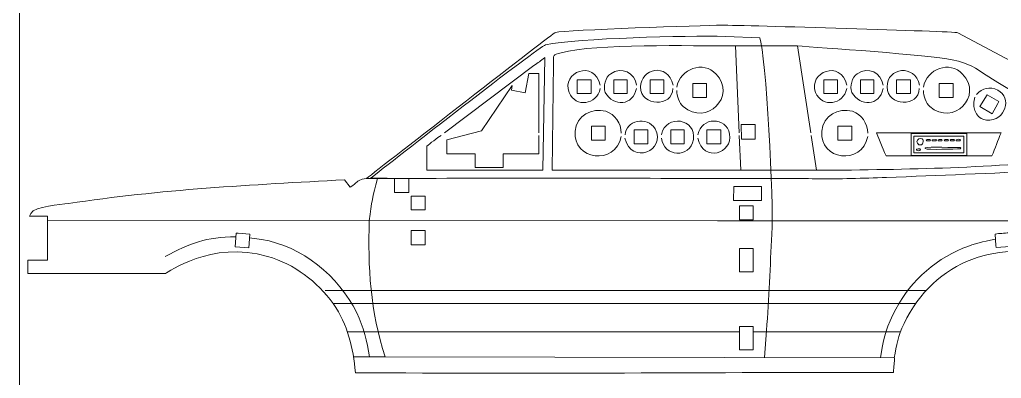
# Model space of a CAD drawing. Header units: centimetres. Extents: x -5.6 to 52.4, y -14 to 24.
# Drawn here: x -5.59 to 12.53, y 5.09 to 11.7 of the extents above; entities that cross this region are included whole.
import ezdxf

# ---------------------------------------------------------------- set-up
doc = ezdxf.new("R2010")
doc.units = ezdxf.units.CM
doc.header["$MEASUREMENT"] = 0
doc.layers.add('Camada 1', color=7, linetype='Continuous')

msp = doc.modelspace()

# ---------------------------------------------------------------- linework, layer by layer
at = {"layer": 'Camada 1', "color": 5, "lineweight": 9}
msp.add_open_spline([(52.40695, -13.99431), (52.40695, -13.99431), (-5.59305, -13.99431), (-5.59305, -13.99431), (-5.59305, -13.99431), (-5.59305, -13.99431), (52.40695, -13.9943), (52.40695, -13.9943), (52.40695, -13.9943), (52.40695, -13.9943), (52.40695, 24.00571), (52.40695, 24.00571), (52.40695, 24.00571), (52.40695, 24.00571), (-5.59305, 24.00571), (-5.59305, 24.00571), (-5.59305, 24.00571), (-5.59305, 24.00571), (-5.59305, -13.9943), (-5.59305, -13.9943)], degree=3, knots=[0, 0, 0, 0, 0.16666667, 0.16666667, 0.16666667, 0.16666667, 0.33333333, 0.33333333, 0.33333333, 0.33333333, 0.5, 0.5, 0.5, 0.5, 0.66666667, 0.66666667, 0.66666667, 0.66666667, 1, 1, 1, 1], dxfattribs=at)
at = {"layer": 'Camada 1', "color": 3, "lineweight": 9}
for points, knots in [([(9.10522, 8.76539), (8.74284, 8.7775), (8.38, 8.77166), (8.01745, 8.77166), (8.01745, 8.77166), (5.91076, 8.77166), (3.80376, 8.78278), (1.6971, 8.77166), (1.6971, 8.77166), (1.6971, 8.77166), (0.8094, 8.77166), (0.8094, 8.77166), (0.8094, 8.77166), (1.1136, 9.00608), (4.26295, 11.45886), (4.29777, 11.46607), (4.29777, 11.46607), (4.48859, 11.50559), (7.01175, 11.59733), (7.36103, 11.59736), (7.36103, 11.59736), (7.77331, 11.59739), (11.63613, 11.48357), (11.72461, 11.45982), (11.72461, 11.45982), (11.72461, 11.45982), (16.22575, 9.06547), (16.22575, 9.06547), (16.22575, 9.06547), (14.2861, 8.95698), (12.34704, 8.86014), (10.40554, 8.79042), (10.40554, 8.79042), (9.97227, 8.77618), (9.53884, 8.75814), (9.10522, 8.76539)], [0, 0, 0, 0, 0.1, 0.1, 0.1, 0.1, 0.2, 0.2, 0.2, 0.2, 0.3, 0.3, 0.3, 0.3, 0.4, 0.4, 0.4, 0.4, 0.5, 0.5, 0.5, 0.5, 0.6, 0.6, 0.6, 0.6, 0.7, 0.7, 0.7, 0.7, 0.8, 0.8, 0.8, 0.8, 1, 1, 1, 1]), ([(7.68611, 9.5656), (7.68611, 9.5656), (7.71737, 8.92169), (7.71737, 8.92169), (7.71737, 8.92169), (7.71737, 8.92169), (4.23524, 8.92169), (4.23524, 8.92169), (4.23524, 8.92169), (4.23524, 8.92169), (4.26027, 10.89092), (4.26027, 10.89092), (4.26027, 10.89092), (4.26027, 11.05701), (4.23929, 11.04811), (4.40405, 11.09097), (4.40405, 11.09097), (5.05524, 11.26037), (6.75423, 11.216), (7.61733, 11.216), (7.61733, 11.216), (7.61733, 11.216), (7.68611, 9.61562), (7.68611, 9.61562)], [0, 0, 0, 0, 0.14285714, 0.14285714, 0.14285714, 0.14285714, 0.28571429, 0.28571429, 0.28571429, 0.28571429, 0.42857143, 0.42857143, 0.42857143, 0.42857143, 0.57142857, 0.57142857, 0.57142857, 0.57142857, 0.71428571, 0.71428571, 0.71428571, 0.71428571, 1, 1, 1, 1]), ([(9.01143, 9.61562), (9.01143, 9.61562), (8.76137, 11.216), (8.76137, 11.216), (8.76137, 11.216), (9.1473, 11.18507), (11.2027, 11.05122), (11.61834, 10.9597), (11.61834, 10.9597), (11.96152, 10.88413), (12.01227, 10.82451), (12.29351, 10.64713), (12.29351, 10.64713), (12.60442, 10.45431), (14.19355, 9.49385), (14.23148, 9.44681), (14.23148, 9.44681), (14.29178, 9.37202), (14.27637, 9.16276), (14.05647, 9.14048), (14.05647, 9.14048), (12.32509, 8.96503), (10.85805, 8.93377), (9.11771, 8.92169), (9.11771, 8.92169), (9.11771, 8.92169), (9.01771, 9.5656), (9.01771, 9.5656)], [0, 0, 0, 0, 0.125, 0.125, 0.125, 0.125, 0.25, 0.25, 0.25, 0.25, 0.375, 0.375, 0.375, 0.375, 0.5, 0.5, 0.5, 0.5, 0.625, 0.625, 0.625, 0.625, 0.75, 0.75, 0.75, 0.75, 1, 1, 1, 1]), ([(2.24724, 9.61562), (2.24724, 9.61562), (3.89766, 10.85342), (3.89766, 10.85342), (3.89766, 10.85342), (3.98239, 10.91518), (4.01749, 10.93324), (4.09772, 11.00348), (4.09772, 11.00348), (4.09772, 11.00348), (4.06646, 8.92169), (4.06646, 8.92169), (4.06646, 8.92169), (4.06646, 8.92169), (1.92218, 8.92169), (1.92218, 8.92169), (1.92218, 8.92169), (1.92218, 8.92169), (1.92218, 9.36556), (1.92218, 9.36556), (1.92218, 9.36556), (1.96869, 9.41207), (2.12897, 9.52533), (2.18475, 9.5656)], [0, 0, 0, 0, 0.14285714, 0.14285714, 0.14285714, 0.14285714, 0.28571429, 0.28571429, 0.28571429, 0.28571429, 0.42857143, 0.42857143, 0.42857143, 0.42857143, 0.57142857, 0.57142857, 0.57142857, 0.57142857, 0.71428571, 0.71428571, 0.71428571, 0.71428571, 1, 1, 1, 1]), ([(0.19673, 6.46483), (0.46484, 6.06288), (0.56243, 5.65672), (0.60309, 5.1895), (0.60309, 5.1895), (3.91424, 5.16435), (7.22561, 5.19577), (10.53683, 5.19577), (10.53683, 5.19577), (10.53683, 5.31253), (10.55559, 5.37523), (10.55559, 5.46458), (10.55559, 5.46458), (10.55559, 5.46458), (10.54934, 5.46458), (10.54934, 5.46458), (10.54934, 5.46458), (10.59478, 5.70692), (10.61756, 5.85851), (10.73063, 6.09598), (10.73063, 6.09598), (11.28362, 7.25737), (12.53237, 7.70874), (13.68761, 7.24002), (13.68761, 7.24002), (14.00124, 7.11277), (14.35021, 6.7837), (14.35028, 6.78367), (14.35028, 6.78367), (14.35028, 6.78367), (16.40704, 6.78367), (16.40704, 6.78367), (16.40704, 6.78367), (16.40704, 6.78367), (16.40704, 7.25877), (16.40704, 7.25877), (16.40704, 7.25877), (16.19032, 7.25877), (15.97361, 7.25877), (15.75689, 7.25877), (15.75689, 7.25877), (15.75689, 7.25877), (15.75689, 8.0152), (15.75689, 8.0152), (15.75689, 8.0152), (15.75689, 8.0152), (16.41331, 8.02147), (16.41331, 8.02147), (16.41331, 8.02147), (16.4115, 8.22847), (16.42616, 8.89386), (16.4008, 9.07174), (16.4008, 9.07174), (16.4008, 9.07174), (15.90067, 9.05296), (15.90067, 9.05296)], [0, 0, 0, 0, 0.06666667, 0.06666667, 0.06666667, 0.06666667, 0.13333333, 0.13333333, 0.13333333, 0.13333333, 0.2, 0.2, 0.2, 0.2, 0.26666667, 0.26666667, 0.26666667, 0.26666667, 0.33333333, 0.33333333, 0.33333333, 0.33333333, 0.4, 0.4, 0.4, 0.4, 0.46666667, 0.46666667, 0.46666667, 0.46666667, 0.53333333, 0.53333333, 0.53333333, 0.53333333, 0.6, 0.6, 0.6, 0.6, 0.66666667, 0.66666667, 0.66666667, 0.66666667, 0.73333333, 0.73333333, 0.73333333, 0.73333333, 0.8, 0.8, 0.8, 0.8, 0.86666667, 0.86666667, 0.86666667, 0.86666667, 1, 1, 1, 1]), ([(1.59083, 8.77166), (1.59083, 8.77166), (1.59083, 8.51533), (1.59083, 8.51533), (1.59083, 8.51533), (1.59083, 8.51533), (1.32828, 8.51533), (1.32828, 8.51533), (1.32828, 8.51533), (1.32828, 8.51533), (1.32828, 8.77166), (1.32828, 8.77166), (1.32828, 8.77166), (1.21368, 8.77166), (0.78414, 8.80523), (0.67186, 8.73415), (0.67186, 8.73415), (0.60575, 8.6923), (0.59805, 8.66235), (0.50932, 8.60912), (0.50932, 8.60912), (0.50932, 8.60912), (0.40304, 8.74664), (0.40304, 8.74664), (0.40304, 8.74664), (-1.29827, 8.65423), (-3.00694, 8.56859), (-4.69198, 8.30904), (-4.69198, 8.30904), (-4.83059, 8.28769), (-5.31138, 8.26147), (-5.38591, 8.12775), (-5.38591, 8.12775), (-5.38591, 8.12775), (-5.4109, 8.07773), (-5.4109, 8.07773), (-5.4109, 8.07773), (-5.4109, 8.07773), (-5.07959, 8.07773), (-5.07959, 8.07773), (-5.07959, 8.07773), (-5.07959, 8.07773), (-5.07959, 7.26501), (-5.07959, 7.26501), (-5.07959, 7.26501), (-5.07959, 7.26501), (-5.44217, 7.26501), (-5.44217, 7.26501), (-5.44217, 7.26501), (-5.44217, 7.26501), (-5.44217, 7.02122), (-5.44217, 7.02122), (-5.44217, 7.02122), (-5.44217, 7.02122), (-2.89779, 7.02122), (-2.89779, 7.02122), (-2.89779, 7.02122), (-2.86342, 7.02593), (-2.06311, 7.6387), (-1.01605, 7.33379), (-1.01605, 7.33379), (-0.52674, 7.1913), (-0.10244, 6.87092), (0.19673, 6.46483), (0.19673, 6.46483), (0.19673, 6.46483), (10.93693, 6.46483), (10.93693, 6.46483)], [0, 0, 0, 0, 0.05555556, 0.05555556, 0.05555556, 0.05555556, 0.11111111, 0.11111111, 0.11111111, 0.11111111, 0.16666667, 0.16666667, 0.16666667, 0.16666667, 0.22222222, 0.22222222, 0.22222222, 0.22222222, 0.27777778, 0.27777778, 0.27777778, 0.27777778, 0.33333333, 0.33333333, 0.33333333, 0.33333333, 0.38888889, 0.38888889, 0.38888889, 0.38888889, 0.44444444, 0.44444444, 0.44444444, 0.44444444, 0.5, 0.5, 0.5, 0.5, 0.55555556, 0.55555556, 0.55555556, 0.55555556, 0.61111111, 0.61111111, 0.61111111, 0.61111111, 0.66666667, 0.66666667, 0.66666667, 0.66666667, 0.72222222, 0.72222222, 0.72222222, 0.72222222, 0.77777778, 0.77777778, 0.77777778, 0.77777778, 0.83333333, 0.83333333, 0.83333333, 0.83333333, 0.88888889, 0.88888889, 0.88888889, 0.88888889, 1, 1, 1, 1]), ([(15.75688, 7.9777), (12.93424, 7.99746), (10.10916, 7.98552), (7.28602, 7.99021), (7.28602, 7.99021), (7.28602, 7.99021), (-5.07958, 7.99646), (-5.07958, 7.99646)], [0, 0, 0, 0, 0.33333333, 0.33333333, 0.33333333, 0.33333333, 1, 1, 1, 1])]:
    msp.add_open_spline(points, degree=3, knots=knots, dxfattribs=at)
at = {"layer": 'Camada 1', "color": 1, "lineweight": 9}
for points, knots in [([(0.87818, 8.77166), (1.25133, 9.0626), (4.00251, 11.21012), (4.11022, 11.23475), (4.11022, 11.23475), (4.72918, 11.36115), (6.70078, 11.40559), (7.43605, 11.39104), (7.43605, 11.39104), (7.43605, 11.39104), (8.06747, 11.36604), (8.06747, 11.36604), (8.06747, 11.36604), (8.18088, 11.08205), (8.32687, 8.32218), (8.29251, 7.74639), (8.29251, 7.74639), (8.25704, 7.15199), (8.23813, 6.55837), (8.1925, 5.96471), (8.1925, 5.96471), (8.1925, 5.96471), (8.15499, 5.47082), (8.15499, 5.47082)], [0, 0, 0, 0, 0.14285714, 0.14285714, 0.14285714, 0.14285714, 0.28571429, 0.28571429, 0.28571429, 0.28571429, 0.42857143, 0.42857143, 0.42857143, 0.42857143, 0.57142857, 0.57142857, 0.57142857, 0.57142857, 0.71428571, 0.71428571, 0.71428571, 0.71428571, 1, 1, 1, 1]), ([(10.86191, 9.25927), (10.86191, 9.25927), (10.86191, 9.19674), (10.86191, 9.19674), (10.86191, 9.19674), (10.86191, 9.19674), (11.88716, 9.19674), (11.88716, 9.19674), (11.88716, 9.19674), (11.88716, 9.19674), (11.88716, 9.6031), (11.88716, 9.6031), (11.88716, 9.6031), (11.88716, 9.6031), (10.86191, 9.6031), (10.86191, 9.6031), (10.86191, 9.6031), (10.86191, 9.6031), (10.86191, 9.25927), (10.86191, 9.25927)], [0, 0, 0, 0, 0.16666667, 0.16666667, 0.16666667, 0.16666667, 0.33333333, 0.33333333, 0.33333333, 0.33333333, 0.5, 0.5, 0.5, 0.5, 0.66666667, 0.66666667, 0.66666667, 0.66666667, 1, 1, 1, 1]), ([(10.91193, 9.29054), (10.91193, 9.29054), (10.91193, 9.24677), (10.91193, 9.24677), (10.91193, 9.24677), (10.91193, 9.24677), (11.83717, 9.24677), (11.83717, 9.24677), (11.83717, 9.24677), (11.83717, 9.24677), (11.83717, 9.55309), (11.83717, 9.55309), (11.83717, 9.55309), (11.83717, 9.55309), (10.91193, 9.55309), (10.91193, 9.55309), (10.91193, 9.55309), (10.91193, 9.55309), (10.91193, 9.29054), (10.91193, 9.29054)], [0, 0, 0, 0, 0.16666667, 0.16666667, 0.16666667, 0.16666667, 0.33333333, 0.33333333, 0.33333333, 0.33333333, 0.5, 0.5, 0.5, 0.5, 0.66666667, 0.66666667, 0.66666667, 0.66666667, 1, 1, 1, 1]), ([(11.00569, 9.5031), (11.11636, 9.53075), (11.09357, 9.43595), (11.05572, 9.39055), (11.05572, 9.39055), (11.05572, 9.39055), (11.00569, 9.39055), (11.00569, 9.39055), (11.00569, 9.39055), (10.96485, 9.43139), (10.94928, 9.46544), (11.00569, 9.5031)], [0, 0, 0, 0, 0.25, 0.25, 0.25, 0.25, 0.5, 0.5, 0.5, 0.5, 1, 1, 1, 1]), ([(11.14324, 9.48435), (11.15637, 9.49746), (11.19379, 9.49058), (11.212, 9.49058), (11.212, 9.49058), (11.212, 9.49058), (11.21825, 9.47808), (11.21825, 9.47808), (11.21825, 9.47808), (11.21825, 9.47808), (11.212, 9.4656), (11.212, 9.4656), (11.212, 9.4656), (11.212, 9.4656), (11.14324, 9.4656), (11.14324, 9.4656), (11.14324, 9.4656), (11.14324, 9.4656), (11.13697, 9.47808), (11.13697, 9.47808), (11.13697, 9.47808), (11.13697, 9.47808), (11.14324, 9.48435), (11.14324, 9.48435)], [0, 0, 0, 0, 0.14285714, 0.14285714, 0.14285714, 0.14285714, 0.28571429, 0.28571429, 0.28571429, 0.28571429, 0.42857143, 0.42857143, 0.42857143, 0.42857143, 0.57142857, 0.57142857, 0.57142857, 0.57142857, 0.71428571, 0.71428571, 0.71428571, 0.71428571, 1, 1, 1, 1]), ([(11.24951, 9.48435), (11.24951, 9.48435), (11.31829, 9.49058), (11.31829, 9.49058), (11.31829, 9.49058), (11.31829, 9.49058), (11.33077, 9.47808), (11.33077, 9.47808), (11.33077, 9.47808), (11.33077, 9.47808), (11.31829, 9.4656), (11.31829, 9.4656), (11.31829, 9.4656), (11.31829, 9.4656), (11.24951, 9.4656), (11.24951, 9.4656), (11.24951, 9.4656), (11.24951, 9.4656), (11.24951, 9.48435), (11.24951, 9.48435)], [0, 0, 0, 0, 0.16666667, 0.16666667, 0.16666667, 0.16666667, 0.33333333, 0.33333333, 0.33333333, 0.33333333, 0.5, 0.5, 0.5, 0.5, 0.66666667, 0.66666667, 0.66666667, 0.66666667, 1, 1, 1, 1]), ([(11.36203, 9.48435), (11.38199, 9.49428), (11.40118, 9.49058), (11.43081, 9.49058), (11.43081, 9.49058), (11.43081, 9.49058), (11.43704, 9.47808), (11.43704, 9.47808), (11.43704, 9.47808), (11.43704, 9.47808), (11.43081, 9.4656), (11.43081, 9.4656), (11.43081, 9.4656), (11.43081, 9.4656), (11.36203, 9.4656), (11.36203, 9.4656), (11.36203, 9.4656), (11.36203, 9.4656), (11.36203, 9.48435), (11.36203, 9.48435)], [0, 0, 0, 0, 0.16666667, 0.16666667, 0.16666667, 0.16666667, 0.33333333, 0.33333333, 0.33333333, 0.33333333, 0.5, 0.5, 0.5, 0.5, 0.66666667, 0.66666667, 0.66666667, 0.66666667, 1, 1, 1, 1]), ([(11.47455, 9.48435), (11.48812, 9.49783), (11.52437, 9.49058), (11.54333, 9.49058), (11.54333, 9.49058), (11.54333, 9.49058), (11.54956, 9.47808), (11.54956, 9.47808), (11.54956, 9.47808), (11.54956, 9.47808), (11.54333, 9.4656), (11.54333, 9.4656), (11.54333, 9.4656), (11.54333, 9.4656), (11.47455, 9.4656), (11.47455, 9.4656), (11.47455, 9.4656), (11.47455, 9.4656), (11.46831, 9.47808), (11.46831, 9.47808), (11.46831, 9.47808), (11.46831, 9.47808), (11.47455, 9.48435), (11.47455, 9.48435)], [0, 0, 0, 0, 0.14285714, 0.14285714, 0.14285714, 0.14285714, 0.28571429, 0.28571429, 0.28571429, 0.28571429, 0.42857143, 0.42857143, 0.42857143, 0.42857143, 0.57142857, 0.57142857, 0.57142857, 0.57142857, 0.71428571, 0.71428571, 0.71428571, 0.71428571, 1, 1, 1, 1]), ([(11.58711, 9.48435), (11.58711, 9.48435), (11.59334, 9.49058), (11.59334, 9.49058), (11.59334, 9.49058), (11.65235, 9.49058), (11.64401, 9.49616), (11.66212, 9.47808), (11.66212, 9.47808), (11.64291, 9.45893), (11.64282, 9.4656), (11.58711, 9.4656), (11.58711, 9.4656), (11.58711, 9.4656), (11.58083, 9.47808), (11.58083, 9.47808), (11.58083, 9.47808), (11.58083, 9.47808), (11.58711, 9.48435), (11.58711, 9.48435)], [0, 0, 0, 0, 0.16666667, 0.16666667, 0.16666667, 0.16666667, 0.33333333, 0.33333333, 0.33333333, 0.33333333, 0.5, 0.5, 0.5, 0.5, 0.66666667, 0.66666667, 0.66666667, 0.66666667, 1, 1, 1, 1]), ([(11.69335, 9.48435), (11.72919, 9.50219), (11.76083, 9.49186), (11.77464, 9.47808), (11.77464, 9.47808), (11.75496, 9.45846), (11.75099, 9.4656), (11.69335, 9.4656), (11.69335, 9.4656), (11.69335, 9.4656), (11.69335, 9.48435), (11.69335, 9.48435)], [0, 0, 0, 0, 0.25, 0.25, 0.25, 0.25, 0.5, 0.5, 0.5, 0.5, 1, 1, 1, 1]), ([(10.96195, 9.3093), (10.98185, 9.31923), (11.0011, 9.31553), (11.03069, 9.31553), (11.03069, 9.31553), (11.03069, 9.31553), (11.03696, 9.30303), (11.03696, 9.30303), (11.03696, 9.30303), (11.01968, 9.26861), (10.9861, 9.29054), (10.96195, 9.29054), (10.96195, 9.29054), (10.96195, 9.29054), (10.96195, 9.3093), (10.96195, 9.3093)], [0, 0, 0, 0, 0.2, 0.2, 0.2, 0.2, 0.4, 0.4, 0.4, 0.4, 0.6, 0.6, 0.6, 0.6, 1, 1, 1, 1]), ([(11.11821, 9.33429), (11.16792, 9.35919), (11.68597, 9.34056), (11.76839, 9.34056), (11.76839, 9.34056), (11.76839, 9.34056), (11.78087, 9.32805), (11.78087, 9.32805), (11.78087, 9.32805), (11.78087, 9.32805), (11.76839, 9.31553), (11.76839, 9.31553), (11.76839, 9.31553), (11.6725, 9.31553), (11.16962, 9.29611), (11.11821, 9.32178), (11.11821, 9.32178), (11.11821, 9.32178), (11.11821, 9.33429), (11.11821, 9.33429)], [0, 0, 0, 0, 0.16666667, 0.16666667, 0.16666667, 0.16666667, 0.33333333, 0.33333333, 0.33333333, 0.33333333, 0.5, 0.5, 0.5, 0.5, 0.66666667, 0.66666667, 0.66666667, 0.66666667, 1, 1, 1, 1]), ([(1.00945, 8.77166), (0.91975, 8.42413), (0.90401, 8.34694), (0.85939, 7.99021), (0.85939, 7.99021), (0.85939, 7.99021), (0.85939, 7.99646), (0.85939, 7.99646), (0.85939, 7.99646), (0.83291, 7.1478), (0.87748, 6.31058), (1.15323, 5.48334), (1.15323, 5.48334), (1.15323, 5.48334), (10.55559, 5.46458), (10.55559, 5.46458)], [0, 0, 0, 0, 0.2, 0.2, 0.2, 0.2, 0.4, 0.4, 0.4, 0.4, 0.6, 0.6, 0.6, 0.6, 1, 1, 1, 1]), ([(0.86566, 5.48334), (0.81736, 5.75704), (0.75747, 6.0371), (0.62811, 6.29603), (0.62811, 6.29603), (0.29205, 6.96871), (-0.37458, 7.52394), (-1.1286, 7.64638), (-1.1286, 7.64638), (-1.1286, 7.64638), (-1.3474, 7.67765), (-1.3474, 7.67765)], [0, 0, 0, 0, 0.25, 0.25, 0.25, 0.25, 0.5, 0.5, 0.5, 0.5, 1, 1, 1, 1]), ([(10.29302, 5.46458), (10.35102, 5.79335), (10.37429, 5.94804), (10.52432, 6.25852), (10.52432, 6.25852), (10.78829, 6.8048), (11.25594, 7.2589), (11.81838, 7.48384), (11.81838, 7.48384), (12.07623, 7.58696), (12.15315, 7.59633), (12.41855, 7.65262)], [0, 0, 0, 0, 0.25, 0.25, 0.25, 0.25, 0.5, 0.5, 0.5, 0.5, 1, 1, 1, 1])]:
    msp.add_open_spline(points, degree=3, knots=knots, dxfattribs=at)
for points in [[(7.61733, 11.216), (7.61733, 11.216), (8.76137, 11.216), (8.76137, 11.216)], [(7.71737, 8.92169), (7.71737, 8.92169), (9.11771, 8.92169), (9.11771, 8.92169)], [(-1.6037, 7.6964), (-2.14715, 7.6964), (-2.45638, 7.57192), (-2.90404, 7.33378)], [(0.0467, 6.70239), (3.74555, 6.70239), (7.44439, 6.70239), (11.14324, 6.70239)], [(0.4593, 5.94596), (2.87032, 5.94596), (5.28135, 5.94596), (7.69237, 5.94596)], [(7.94868, 5.94596), (7.94868, 5.94596), (10.66186, 5.94596), (10.66186, 5.94596)], [(1.15323, 5.48334), (1.15323, 5.48334), (0.57809, 5.48334), (0.57809, 5.48334)]]:
    msp.add_open_spline(points, degree=3, dxfattribs=at)
at = {"layer": 'Camada 1', "color": 2, "lineweight": 9}
for points, knots in [([(5.12297, 10.42831), (5.06334, 10.12966), (4.66483, 10.06839), (4.54784, 10.35956), (4.54784, 10.35956), (4.40004, 10.72739), (5.01448, 10.97883), (5.12297, 10.49083)], [0, 0, 0, 0, 0.33333333, 0.33333333, 0.33333333, 0.33333333, 1, 1, 1, 1]), ([(6.46081, 10.42831), (6.46081, 10.08408), (5.86946, 10.08916), (5.86692, 10.45957), (5.86692, 10.45957), (5.86466, 10.78949), (6.37011, 10.92642), (6.46706, 10.49083)], [0, 0, 0, 0, 0.33333333, 0.33333333, 0.33333333, 0.33333333, 1, 1, 1, 1]), ([(6.53582, 10.45332), (6.59917, 10.80148), (7.02636, 10.94582), (7.26102, 10.69712), (7.26102, 10.69712), (7.64633, 10.28876), (7.09047, 9.72837), (6.65462, 10.09699), (6.65462, 10.09699), (6.58483, 10.16177), (6.53582, 10.29474), (6.53582, 10.39081)], [0, 0, 0, 0, 0.25, 0.25, 0.25, 0.25, 0.5, 0.5, 0.5, 0.5, 1, 1, 1, 1]), ([(9.67412, 10.42831), (9.61425, 10.12986), (9.21601, 10.06822), (9.09895, 10.35956), (9.09895, 10.35956), (8.95122, 10.72724), (9.56552, 10.9792), (9.67412, 10.49083)], [0, 0, 0, 0, 0.33333333, 0.33333333, 0.33333333, 0.33333333, 1, 1, 1, 1]), ([(11.01194, 10.42831), (11.01194, 10.08405), (10.42059, 10.08921), (10.41804, 10.45957), (10.41804, 10.45957), (10.41555, 10.82046), (10.92898, 10.89185), (11.01821, 10.49083)], [0, 0, 0, 0, 0.33333333, 0.33333333, 0.33333333, 0.33333333, 1, 1, 1, 1]), ([(11.08698, 10.45332), (11.15015, 10.80134), (11.57739, 10.94584), (11.81215, 10.69712), (11.81215, 10.69712), (12.19746, 10.28891), (11.64177, 9.72836), (11.20574, 10.09699), (11.20574, 10.09699), (11.13599, 10.1617), (11.08698, 10.29477), (11.08698, 10.39081)], [0, 0, 0, 0, 0.25, 0.25, 0.25, 0.25, 0.5, 0.5, 0.5, 0.5, 1, 1, 1, 1]), ([(3.99145, 9.5656), (3.99145, 9.5656), (3.99145, 9.22801), (3.99145, 9.22801), (3.99145, 9.22801), (3.77056, 9.22801), (3.54968, 9.22801), (3.32879, 9.22801), (3.32879, 9.22801), (3.32879, 9.22801), (3.32879, 8.9717), (3.32879, 8.9717), (3.32879, 8.9717), (3.32879, 8.9717), (2.81615, 8.9717), (2.81615, 8.9717), (2.81615, 8.9717), (2.81615, 8.9717), (2.81615, 9.22801), (2.81615, 9.22801), (2.81615, 9.22801), (2.64111, 9.22801), (2.46606, 9.22801), (2.29102, 9.22801), (2.29102, 9.22801), (2.29102, 9.22801), (2.29102, 9.48435), (2.29102, 9.48435), (2.29102, 9.48435), (2.29102, 9.48435), (2.92867, 9.64688), (2.92867, 9.64688), (2.92867, 9.64688), (2.92867, 9.64688), (3.49757, 10.4846), (3.49757, 10.4846), (3.49757, 10.4846), (3.49757, 10.4846), (3.48505, 10.39706), (3.48505, 10.39706), (3.48505, 10.39706), (3.48505, 10.39706), (3.73511, 10.3533), (3.73511, 10.3533), (3.73511, 10.3533), (3.73511, 10.3533), (3.80389, 10.70964), (3.80389, 10.70964), (3.80389, 10.70964), (3.80389, 10.70964), (3.99145, 10.70964), (3.99145, 10.70964), (3.99145, 10.70964), (3.99145, 10.70964), (3.99145, 9.61562), (3.99145, 9.61562)], [0, 0, 0, 0, 0.06666667, 0.06666667, 0.06666667, 0.06666667, 0.13333333, 0.13333333, 0.13333333, 0.13333333, 0.2, 0.2, 0.2, 0.2, 0.26666667, 0.26666667, 0.26666667, 0.26666667, 0.33333333, 0.33333333, 0.33333333, 0.33333333, 0.4, 0.4, 0.4, 0.4, 0.46666667, 0.46666667, 0.46666667, 0.46666667, 0.53333333, 0.53333333, 0.53333333, 0.53333333, 0.6, 0.6, 0.6, 0.6, 0.66666667, 0.66666667, 0.66666667, 0.66666667, 0.73333333, 0.73333333, 0.73333333, 0.73333333, 0.8, 0.8, 0.8, 0.8, 0.86666667, 0.86666667, 0.86666667, 0.86666667, 1, 1, 1, 1]), ([(5.79188, 10.42831), (5.72872, 10.11196), (5.37049, 10.08377), (5.21674, 10.35956), (5.21674, 10.35956), (5.17178, 10.47145), (5.21801, 10.63481), (5.31677, 10.70339), (5.31677, 10.70339), (5.51649, 10.84209), (5.76639, 10.72066), (5.79188, 10.49083)], [0, 0, 0, 0, 0.25, 0.25, 0.25, 0.25, 0.5, 0.5, 0.5, 0.5, 1, 1, 1, 1]), ([(10.34303, 10.42831), (10.27742, 10.10031), (9.91779, 10.09067), (9.76789, 10.35956), (9.76789, 10.35956), (9.72294, 10.47144), (9.76913, 10.63483), (9.8679, 10.70339), (9.8679, 10.70339), (10.06764, 10.84204), (10.3175, 10.72068), (10.34303, 10.49083)], [0, 0, 0, 0, 0.25, 0.25, 0.25, 0.25, 0.5, 0.5, 0.5, 0.5, 1, 1, 1, 1]), ([(12.06845, 10.32203), (12.1824, 10.436), (12.30265, 10.47701), (12.46233, 10.39706), (12.46233, 10.39706), (12.71794, 10.26907), (12.62514, 9.82952), (12.24977, 9.84692), (12.24977, 9.84692), (12.12748, 9.85259), (11.95149, 10.01468), (12.03721, 10.27204)], [0, 0, 0, 0, 0.25, 0.25, 0.25, 0.25, 0.5, 0.5, 0.5, 0.5, 1, 1, 1, 1]), ([(5.51058, 9.54684), (5.40118, 9.00039), (4.6127, 9.11169), (4.66036, 9.64061), (4.66036, 9.64061), (4.68682, 9.93423), (4.96761, 10.08246), (5.22925, 10.00947), (5.22925, 10.00947), (5.39064, 9.95499), (5.51058, 9.78729), (5.51058, 9.60938)], [0, 0, 0, 0, 0.25, 0.25, 0.25, 0.25, 0.5, 0.5, 0.5, 0.5, 1, 1, 1, 1]), ([(6.2545, 9.57812), (6.33419, 9.97555), (6.90773, 9.86912), (6.84215, 9.49058), (6.84215, 9.49058), (6.78098, 9.13747), (6.29358, 9.1649), (6.2545, 9.51558)], [0, 0, 0, 0, 0.33333333, 0.33333333, 0.33333333, 0.33333333, 1, 1, 1, 1]), ([(10.06171, 9.54684), (9.95256, 9.0005), (9.1639, 9.11158), (9.21151, 9.64061), (9.21151, 9.64061), (9.23793, 9.93423), (9.51875, 10.08244), (9.78037, 10.00947), (9.78037, 10.00947), (9.94181, 9.95499), (10.06171, 9.78729), (10.06171, 9.60938)], [0, 0, 0, 0, 0.25, 0.25, 0.25, 0.25, 0.5, 0.5, 0.5, 0.5, 1, 1, 1, 1]), ([(5.58559, 9.57812), (5.58559, 9.82789), (5.99185, 9.94003), (6.13573, 9.68439), (6.13573, 9.68439), (6.35489, 9.29498), (5.69291, 9.00514), (5.57932, 9.51558)], [0, 0, 0, 0, 0.33333333, 0.33333333, 0.33333333, 0.33333333, 1, 1, 1, 1]), ([(6.92343, 9.57812), (6.98993, 9.91136), (7.45116, 9.91152), (7.51108, 9.59062), (7.51108, 9.59062), (7.57705, 9.23734), (7.0268, 9.04994), (6.92343, 9.51558)], [0, 0, 0, 0, 0.33333333, 0.33333333, 0.33333333, 0.33333333, 1, 1, 1, 1]), ([(10.36803, 9.25304), (10.36803, 9.25304), (10.39929, 9.19051), (10.39929, 9.19051), (10.39929, 9.19051), (11.04945, 9.19051), (11.69961, 9.19051), (12.34977, 9.19051), (12.34977, 9.19051), (12.41587, 9.32269), (12.46026, 9.47356), (12.52482, 9.61562), (12.52482, 9.61562), (12.52482, 9.61562), (10.22424, 9.61562), (10.22424, 9.61562), (10.22424, 9.61562), (10.22424, 9.61562), (10.36803, 9.25304), (10.36803, 9.25304)], [0, 0, 0, 0, 0.16666667, 0.16666667, 0.16666667, 0.16666667, 0.33333333, 0.33333333, 0.33333333, 0.33333333, 0.5, 0.5, 0.5, 0.5, 0.66666667, 0.66666667, 0.66666667, 0.66666667, 1, 1, 1, 1])]:
    msp.add_open_spline(points, degree=3, knots=knots, dxfattribs=at)
at = {"layer": 'Camada 1', "lineweight": 9}
for points, knots in [([(4.69787, 10.37831), (4.69787, 10.37831), (4.69787, 10.34078), (4.69787, 10.34078), (4.69787, 10.34078), (4.69787, 10.34078), (4.95419, 10.34078), (4.95419, 10.34078), (4.95419, 10.34078), (4.95419, 10.34078), (4.95419, 10.59085), (4.95419, 10.59085), (4.95419, 10.59085), (4.95419, 10.59085), (4.69787, 10.59085), (4.69787, 10.59085), (4.69787, 10.59085), (4.69787, 10.59085), (4.69787, 10.37831), (4.69787, 10.37831)], [0, 0, 0, 0, 0.16666667, 0.16666667, 0.16666667, 0.16666667, 0.33333333, 0.33333333, 0.33333333, 0.33333333, 0.5, 0.5, 0.5, 0.5, 0.66666667, 0.66666667, 0.66666667, 0.66666667, 1, 1, 1, 1]), ([(5.37303, 10.37831), (5.37303, 10.37831), (5.37303, 10.34078), (5.37303, 10.34078), (5.37303, 10.34078), (5.37303, 10.34078), (5.6231, 10.34078), (5.6231, 10.34078), (5.6231, 10.34078), (5.6231, 10.34078), (5.6231, 10.59085), (5.6231, 10.59085), (5.6231, 10.59085), (5.6231, 10.59085), (5.37303, 10.59085), (5.37303, 10.59085), (5.37303, 10.59085), (5.37303, 10.59085), (5.37303, 10.37831), (5.37303, 10.37831)], [0, 0, 0, 0, 0.16666667, 0.16666667, 0.16666667, 0.16666667, 0.33333333, 0.33333333, 0.33333333, 0.33333333, 0.5, 0.5, 0.5, 0.5, 0.66666667, 0.66666667, 0.66666667, 0.66666667, 1, 1, 1, 1]), ([(6.04194, 10.37831), (6.04194, 10.37831), (6.04194, 10.34078), (6.04194, 10.34078), (6.04194, 10.34078), (6.12739, 10.34078), (6.21283, 10.34078), (6.29828, 10.34078), (6.29828, 10.34078), (6.29828, 10.34078), (6.29828, 10.59085), (6.29828, 10.59085), (6.29828, 10.59085), (6.29828, 10.59085), (6.04194, 10.59085), (6.04194, 10.59085), (6.04194, 10.59085), (6.04194, 10.59085), (6.04194, 10.37831), (6.04194, 10.37831)], [0, 0, 0, 0, 0.16666667, 0.16666667, 0.16666667, 0.16666667, 0.33333333, 0.33333333, 0.33333333, 0.33333333, 0.5, 0.5, 0.5, 0.5, 0.66666667, 0.66666667, 0.66666667, 0.66666667, 1, 1, 1, 1]), ([(7.04846, 10.26577), (7.04846, 10.26577), (7.08597, 10.26577), (7.08597, 10.26577), (7.08597, 10.26577), (7.08597, 10.26577), (7.08597, 10.5221), (7.08597, 10.5221), (7.08597, 10.5221), (7.00053, 10.5221), (6.91508, 10.5221), (6.82964, 10.5221), (6.82964, 10.5221), (6.82964, 10.5221), (6.82964, 10.26577), (6.82964, 10.26577), (6.82964, 10.26577), (6.82964, 10.26577), (7.04846, 10.26577), (7.04846, 10.26577)], [0, 0, 0, 0, 0.16666667, 0.16666667, 0.16666667, 0.16666667, 0.33333333, 0.33333333, 0.33333333, 0.33333333, 0.5, 0.5, 0.5, 0.5, 0.66666667, 0.66666667, 0.66666667, 0.66666667, 1, 1, 1, 1]), ([(9.24902, 10.37831), (9.24902, 10.37831), (9.24902, 10.34078), (9.24902, 10.34078), (9.24902, 10.34078), (9.24902, 10.34078), (9.50532, 10.34078), (9.50532, 10.34078), (9.50532, 10.34078), (9.50532, 10.34078), (9.50532, 10.59085), (9.50532, 10.59085), (9.50532, 10.59085), (9.41989, 10.59085), (9.33445, 10.59085), (9.24902, 10.59085), (9.24902, 10.59085), (9.24902, 10.59085), (9.24902, 10.37831), (9.24902, 10.37831)], [0, 0, 0, 0, 0.16666667, 0.16666667, 0.16666667, 0.16666667, 0.33333333, 0.33333333, 0.33333333, 0.33333333, 0.5, 0.5, 0.5, 0.5, 0.66666667, 0.66666667, 0.66666667, 0.66666667, 1, 1, 1, 1]), ([(9.92418, 10.37831), (9.92418, 10.37831), (9.92418, 10.34078), (9.92418, 10.34078), (9.92418, 10.34078), (9.92418, 10.34078), (10.17425, 10.34078), (10.17425, 10.34078), (10.17425, 10.34078), (10.17425, 10.34078), (10.17425, 10.59085), (10.17425, 10.59085), (10.17425, 10.59085), (10.17425, 10.59085), (9.92418, 10.59085), (9.92418, 10.59085), (9.92418, 10.59085), (9.92418, 10.59085), (9.92418, 10.37831), (9.92418, 10.37831)], [0, 0, 0, 0, 0.16666667, 0.16666667, 0.16666667, 0.16666667, 0.33333333, 0.33333333, 0.33333333, 0.33333333, 0.5, 0.5, 0.5, 0.5, 0.66666667, 0.66666667, 0.66666667, 0.66666667, 1, 1, 1, 1]), ([(10.59309, 10.37831), (10.59309, 10.37831), (10.59309, 10.34078), (10.59309, 10.34078), (10.59309, 10.34078), (10.59309, 10.34078), (10.84939, 10.34078), (10.84939, 10.34078), (10.84939, 10.34078), (10.84939, 10.34078), (10.84939, 10.59085), (10.84939, 10.59085), (10.84939, 10.59085), (10.84939, 10.59085), (10.59309, 10.59085), (10.59309, 10.59085), (10.59309, 10.59085), (10.59309, 10.59085), (10.59309, 10.37831), (10.59309, 10.37831)], [0, 0, 0, 0, 0.16666667, 0.16666667, 0.16666667, 0.16666667, 0.33333333, 0.33333333, 0.33333333, 0.33333333, 0.5, 0.5, 0.5, 0.5, 0.66666667, 0.66666667, 0.66666667, 0.66666667, 1, 1, 1, 1]), ([(11.59959, 10.26577), (11.59959, 10.26577), (11.63709, 10.26577), (11.63709, 10.26577), (11.63709, 10.26577), (11.63709, 10.26577), (11.63709, 10.5221), (11.63709, 10.5221), (11.63709, 10.5221), (11.63709, 10.5221), (11.38078, 10.5221), (11.38078, 10.5221), (11.38078, 10.5221), (11.38078, 10.5221), (11.38078, 10.26577), (11.38078, 10.26577), (11.38078, 10.26577), (11.38078, 10.26577), (11.59959, 10.26577), (11.59959, 10.26577)], [0, 0, 0, 0, 0.16666667, 0.16666667, 0.16666667, 0.16666667, 0.33333333, 0.33333333, 0.33333333, 0.33333333, 0.5, 0.5, 0.5, 0.5, 0.66666667, 0.66666667, 0.66666667, 0.66666667, 1, 1, 1, 1]), ([(12.46233, 10.15325), (12.46233, 10.15325), (12.48108, 10.19075), (12.48108, 10.19075), (12.48108, 10.19075), (12.48108, 10.19075), (12.26225, 10.31579), (12.26225, 10.31579), (12.26225, 10.31579), (12.26225, 10.31579), (12.13098, 10.09699), (12.13098, 10.09699), (12.13098, 10.09699), (12.13098, 10.09699), (12.35604, 9.96571), (12.35604, 9.96571), (12.35604, 9.96571), (12.35604, 9.96571), (12.46233, 10.15325), (12.46233, 10.15325)], [0, 0, 0, 0, 0.16666667, 0.16666667, 0.16666667, 0.16666667, 0.33333333, 0.33333333, 0.33333333, 0.33333333, 0.5, 0.5, 0.5, 0.5, 0.66666667, 0.66666667, 0.66666667, 0.66666667, 1, 1, 1, 1]), ([(4.99794, 9.7344), (4.99794, 9.7344), (4.96044, 9.7344), (4.96044, 9.7344), (4.96044, 9.7344), (4.96044, 9.7344), (4.96044, 9.47808), (4.96044, 9.47808), (4.96044, 9.47808), (5.04587, 9.47808), (5.13131, 9.47808), (5.21674, 9.47808), (5.21674, 9.47808), (5.21674, 9.47808), (5.21674, 9.7344), (5.21674, 9.7344), (5.21674, 9.7344), (5.21674, 9.7344), (4.99794, 9.7344), (4.99794, 9.7344)], [0, 0, 0, 0, 0.16666667, 0.16666667, 0.16666667, 0.16666667, 0.33333333, 0.33333333, 0.33333333, 0.33333333, 0.5, 0.5, 0.5, 0.5, 0.66666667, 0.66666667, 0.66666667, 0.66666667, 1, 1, 1, 1]), ([(6.00444, 9.62186), (6.00444, 9.62186), (6.00444, 9.66564), (6.00444, 9.66564), (6.00444, 9.66564), (6.00444, 9.66564), (5.74814, 9.66564), (5.74814, 9.66564), (5.74814, 9.66564), (5.74814, 9.66564), (5.74814, 9.4093), (5.74814, 9.4093), (5.74814, 9.4093), (5.74814, 9.4093), (6.00444, 9.4093), (6.00444, 9.4093), (6.00444, 9.4093), (6.00444, 9.4093), (6.00444, 9.62186), (6.00444, 9.62186)], [0, 0, 0, 0, 0.16666667, 0.16666667, 0.16666667, 0.16666667, 0.33333333, 0.33333333, 0.33333333, 0.33333333, 0.5, 0.5, 0.5, 0.5, 0.66666667, 0.66666667, 0.66666667, 0.66666667, 1, 1, 1, 1]), ([(6.67337, 9.62186), (6.67337, 9.62186), (6.67337, 9.66564), (6.67337, 9.66564), (6.67337, 9.66564), (6.67337, 9.66564), (6.4233, 9.66564), (6.4233, 9.66564), (6.4233, 9.66564), (6.4233, 9.66564), (6.4233, 9.4093), (6.4233, 9.4093), (6.4233, 9.4093), (6.4233, 9.4093), (6.67337, 9.4093), (6.67337, 9.4093), (6.67337, 9.4093), (6.67337, 9.4093), (6.67337, 9.62186), (6.67337, 9.62186)], [0, 0, 0, 0, 0.16666667, 0.16666667, 0.16666667, 0.16666667, 0.33333333, 0.33333333, 0.33333333, 0.33333333, 0.5, 0.5, 0.5, 0.5, 0.66666667, 0.66666667, 0.66666667, 0.66666667, 1, 1, 1, 1]), ([(7.34851, 9.62186), (7.34851, 9.62186), (7.34851, 9.66564), (7.34851, 9.66564), (7.34851, 9.66564), (7.34851, 9.66564), (7.09221, 9.66564), (7.09221, 9.66564), (7.09221, 9.66564), (7.09221, 9.66564), (7.09221, 9.4093), (7.09221, 9.4093), (7.09221, 9.4093), (7.09221, 9.4093), (7.34851, 9.4093), (7.34851, 9.4093), (7.34851, 9.4093), (7.34851, 9.4093), (7.34851, 9.62186), (7.34851, 9.62186)], [0, 0, 0, 0, 0.16666667, 0.16666667, 0.16666667, 0.16666667, 0.33333333, 0.33333333, 0.33333333, 0.33333333, 0.5, 0.5, 0.5, 0.5, 0.66666667, 0.66666667, 0.66666667, 0.66666667, 1, 1, 1, 1]), ([(7.93616, 9.49683), (7.93616, 9.49683), (7.97994, 9.49683), (7.97994, 9.49683), (7.97994, 9.49683), (7.97994, 9.49683), (7.97994, 9.76565), (7.97994, 9.76565), (7.97994, 9.76565), (7.97994, 9.76565), (7.72362, 9.76565), (7.72362, 9.76565), (7.72362, 9.76565), (7.72362, 9.76565), (7.72988, 9.49683), (7.72988, 9.49683), (7.72988, 9.49683), (7.72988, 9.49683), (7.93616, 9.49683), (7.93616, 9.49683)], [0, 0, 0, 0, 0.16666667, 0.16666667, 0.16666667, 0.16666667, 0.33333333, 0.33333333, 0.33333333, 0.33333333, 0.5, 0.5, 0.5, 0.5, 0.66666667, 0.66666667, 0.66666667, 0.66666667, 1, 1, 1, 1]), ([(9.54909, 9.7344), (9.54909, 9.7344), (9.51156, 9.7344), (9.51156, 9.7344), (9.51156, 9.7344), (9.51156, 9.7344), (9.51156, 9.47808), (9.51156, 9.47808), (9.51156, 9.47808), (9.51156, 9.47808), (9.76789, 9.47808), (9.76789, 9.47808), (9.76789, 9.47808), (9.76789, 9.47808), (9.76789, 9.7344), (9.76789, 9.7344), (9.76789, 9.7344), (9.76789, 9.7344), (9.54909, 9.7344), (9.54909, 9.7344)], [0, 0, 0, 0, 0.16666667, 0.16666667, 0.16666667, 0.16666667, 0.33333333, 0.33333333, 0.33333333, 0.33333333, 0.5, 0.5, 0.5, 0.5, 0.66666667, 0.66666667, 0.66666667, 0.66666667, 1, 1, 1, 1]), ([(8.09871, 8.57786), (8.09871, 8.57786), (8.09871, 8.62161), (8.09871, 8.62161), (8.09871, 8.62161), (7.92784, 8.62161), (7.75697, 8.62161), (7.5861, 8.62161), (7.5861, 8.62161), (7.5861, 8.62161), (7.57982, 8.3653), (7.57982, 8.3653), (7.57982, 8.3653), (7.75278, 8.3653), (7.92575, 8.3653), (8.09871, 8.3653), (8.09871, 8.3653), (8.09871, 8.3653), (8.09871, 8.57786), (8.09871, 8.57786)], [0, 0, 0, 0, 0.16666667, 0.16666667, 0.16666667, 0.16666667, 0.33333333, 0.33333333, 0.33333333, 0.33333333, 0.5, 0.5, 0.5, 0.5, 0.66666667, 0.66666667, 0.66666667, 0.66666667, 1, 1, 1, 1]), ([(1.84717, 8.19025), (1.84717, 8.19025), (1.89091, 8.19025), (1.89091, 8.19025), (1.89091, 8.19025), (1.89091, 8.19025), (1.89091, 8.44658), (1.89091, 8.44658), (1.89091, 8.44658), (1.89091, 8.44658), (1.63461, 8.44658), (1.63461, 8.44658), (1.63461, 8.44658), (1.63461, 8.44658), (1.63461, 8.19025), (1.63461, 8.19025), (1.63461, 8.19025), (1.63461, 8.19025), (1.84717, 8.19025), (1.84717, 8.19025)], [0, 0, 0, 0, 0.16666667, 0.16666667, 0.16666667, 0.16666667, 0.33333333, 0.33333333, 0.33333333, 0.33333333, 0.5, 0.5, 0.5, 0.5, 0.66666667, 0.66666667, 0.66666667, 0.66666667, 1, 1, 1, 1]), ([(7.91117, 8.00896), (7.91117, 8.00896), (7.94868, 8.00896), (7.94868, 8.00896), (7.94868, 8.00896), (7.94868, 8.00896), (7.94868, 8.26526), (7.94868, 8.26526), (7.94868, 8.26526), (7.94868, 8.26526), (7.69237, 8.26526), (7.69237, 8.26526), (7.69237, 8.26526), (7.69237, 8.26526), (7.69237, 8.00896), (7.69237, 8.00896), (7.69237, 8.00896), (7.69237, 8.00896), (7.91117, 8.00896), (7.91117, 8.00896)], [0, 0, 0, 0, 0.16666667, 0.16666667, 0.16666667, 0.16666667, 0.33333333, 0.33333333, 0.33333333, 0.33333333, 0.5, 0.5, 0.5, 0.5, 0.66666667, 0.66666667, 0.66666667, 0.66666667, 1, 1, 1, 1]), ([(1.89091, 7.80892), (1.89091, 7.80892), (1.63461, 7.80892), (1.63461, 7.80892), (1.63461, 7.80892), (1.63461, 7.80892), (1.63461, 7.54634), (1.63461, 7.54634), (1.63461, 7.54634), (1.63461, 7.54634), (1.89091, 7.54634), (1.89091, 7.54634), (1.89091, 7.54634), (1.89091, 7.54634), (1.89091, 7.80892), (1.89091, 7.80892)], [0, 0, 0, 0, 0.2, 0.2, 0.2, 0.2, 0.4, 0.4, 0.4, 0.4, 0.6, 0.6, 0.6, 0.6, 1, 1, 1, 1]), ([(-1.55995, 7.76514), (-1.55995, 7.76514), (-1.59745, 7.76514), (-1.59745, 7.76514), (-1.59745, 7.76514), (-1.59745, 7.76514), (-1.61621, 7.50883), (-1.61621, 7.50883), (-1.61621, 7.50883), (-1.61621, 7.50883), (-1.35991, 7.49008), (-1.35991, 7.49008), (-1.35991, 7.49008), (-1.35991, 7.49008), (-1.34116, 7.74639), (-1.34116, 7.74639), (-1.34116, 7.74639), (-1.34116, 7.74639), (-1.55995, 7.76514), (-1.55995, 7.76514)], [0, 0, 0, 0, 0.16666667, 0.16666667, 0.16666667, 0.16666667, 0.33333333, 0.33333333, 0.33333333, 0.33333333, 0.5, 0.5, 0.5, 0.5, 0.66666667, 0.66666667, 0.66666667, 0.66666667, 1, 1, 1, 1]), ([(12.42478, 7.53383), (12.42478, 7.53383), (12.43105, 7.49633), (12.43105, 7.49633), (12.43105, 7.49633), (12.43105, 7.49633), (12.68737, 7.51508), (12.68737, 7.51508), (12.68737, 7.51508), (12.68737, 7.59333), (12.66861, 7.65612), (12.66861, 7.77142), (12.66861, 7.77142), (12.57614, 7.75815), (12.49756, 7.76064), (12.4123, 7.74639), (12.4123, 7.74639), (12.4123, 7.74639), (12.42478, 7.53383), (12.42478, 7.53383)], [0, 0, 0, 0, 0.16666667, 0.16666667, 0.16666667, 0.16666667, 0.33333333, 0.33333333, 0.33333333, 0.33333333, 0.5, 0.5, 0.5, 0.5, 0.66666667, 0.66666667, 0.66666667, 0.66666667, 1, 1, 1, 1]), ([(7.73612, 7.47757), (7.73612, 7.47757), (7.69237, 7.47757), (7.69237, 7.47757), (7.69237, 7.47757), (7.69237, 7.47757), (7.69237, 7.05248), (7.69237, 7.05248), (7.69237, 7.05248), (7.69237, 7.05248), (7.94868, 7.05248), (7.94868, 7.05248), (7.94868, 7.05248), (7.94868, 7.05248), (7.94868, 7.47757), (7.94868, 7.47757), (7.94868, 7.47757), (7.87783, 7.47757), (7.80697, 7.47757), (7.73612, 7.47757)], [0, 0, 0, 0, 0.16666667, 0.16666667, 0.16666667, 0.16666667, 0.33333333, 0.33333333, 0.33333333, 0.33333333, 0.5, 0.5, 0.5, 0.5, 0.66666667, 0.66666667, 0.66666667, 0.66666667, 1, 1, 1, 1]), ([(7.91117, 5.60836), (7.91117, 5.60836), (7.94868, 5.60836), (7.94868, 5.60836), (7.94868, 5.60836), (7.94868, 5.60836), (7.94868, 6.03973), (7.94868, 6.03973), (7.94868, 6.03973), (7.94868, 6.03973), (7.69237, 6.03973), (7.69237, 6.03973), (7.69237, 6.03973), (7.69237, 6.03973), (7.69237, 5.60836), (7.69237, 5.60836), (7.69237, 5.60836), (7.69237, 5.60836), (7.91117, 5.60836), (7.91117, 5.60836)], [0, 0, 0, 0, 0.16666667, 0.16666667, 0.16666667, 0.16666667, 0.33333333, 0.33333333, 0.33333333, 0.33333333, 0.5, 0.5, 0.5, 0.5, 0.66666667, 0.66666667, 0.66666667, 0.66666667, 1, 1, 1, 1])]:
    msp.add_open_spline(points, degree=3, knots=knots, dxfattribs=at)

doc.saveas('drawing.dxf')
